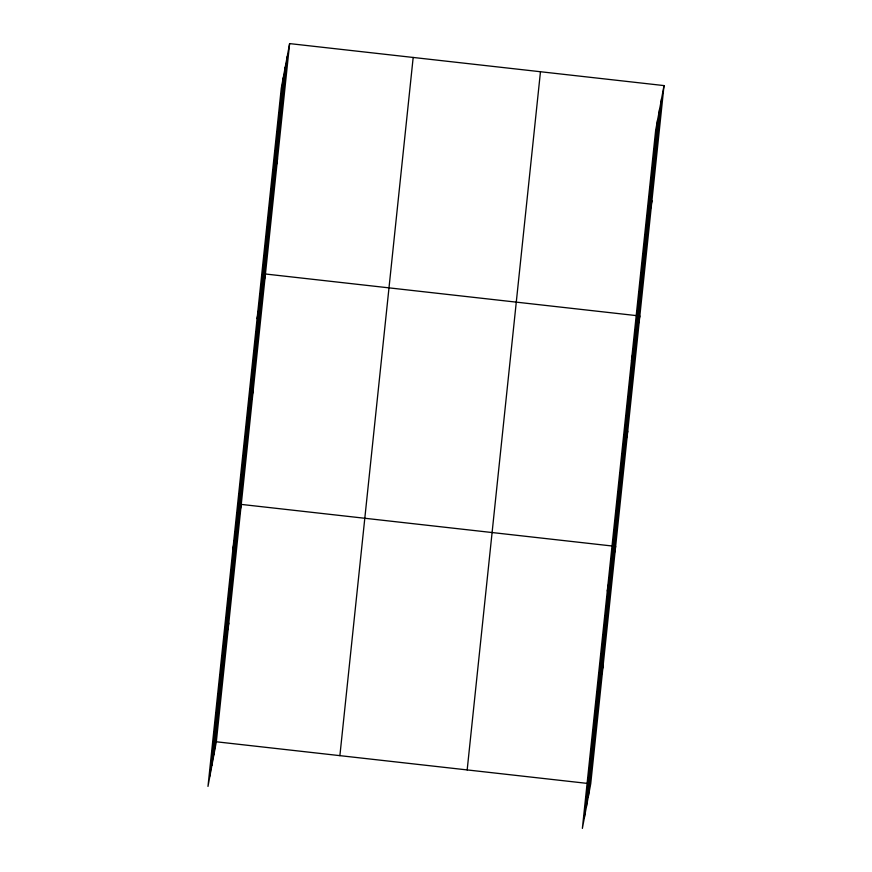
<?xml version="1.0" encoding="UTF-8"?>
<svg xmlns="http://www.w3.org/2000/svg" width="872" height="872" viewBox="0 0 872 872"><rect width="100%" height="100%" fill="white"/><g stroke="black" fill="none" stroke-linecap="round" stroke-linejoin="round"><path stroke-width="1.31" d="M209.934 775.993L283.226 77.804M211.94 765.267L285.231 67.068M213.891 754.847L287.182 56.658M289.624 43.6L281.275 88.225L207.983 786.413L216.332 741.789L289.624 43.6L664.017 85.587L590.726 783.775L582.376 828.4L655.668 130.211L664.017 85.587M339.884 755.653L413.175 57.454M467.174 769.922L540.466 71.733M584.327 817.98L657.619 119.791M586.333 807.243L659.624 109.055M588.284 796.834L661.576 98.634M275.083 171.849L277.525 158.802M257.087 318.629L265.437 274.004L639.83 315.991L631.481 360.616M250.896 402.254L253.349 389.206M232.9 549.033L241.25 504.408L615.643 546.395L607.293 591.009M226.349 636.157L228.791 623.099M649.487 213.836L651.929 200.789M625.3 444.24L627.742 431.193M600.743 678.133L603.184 665.085M216.332 741.789L586.703 783.329"/></g></svg>
